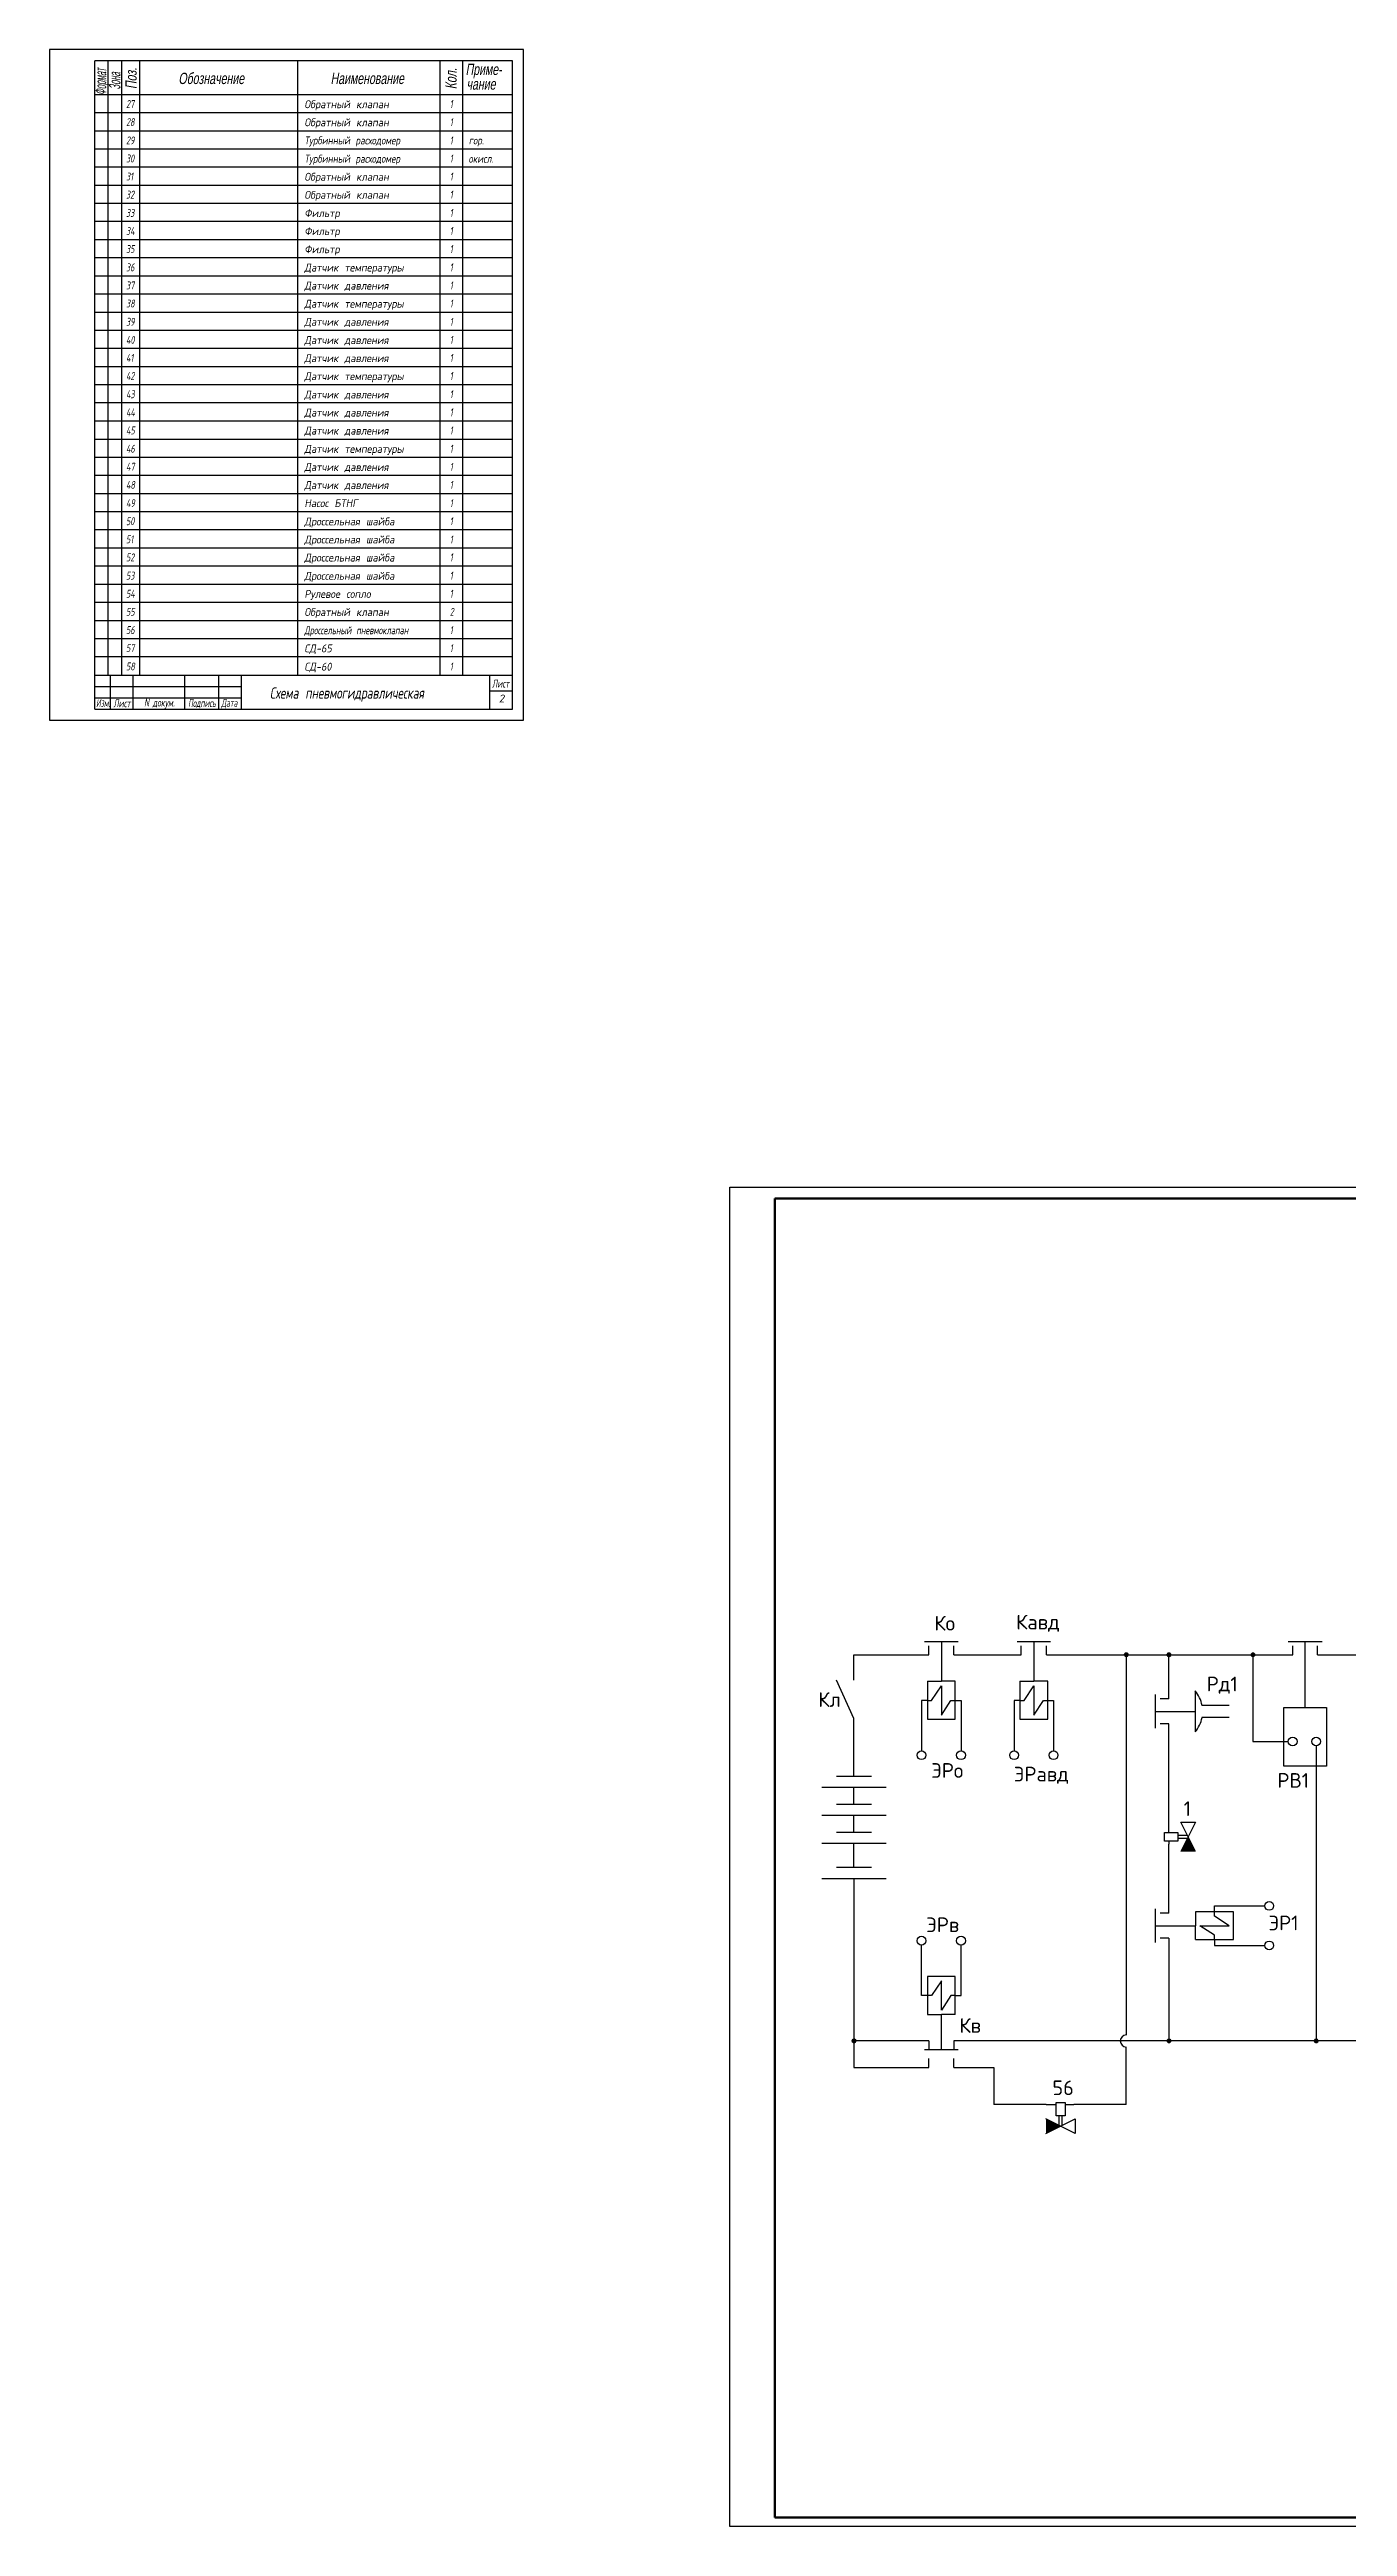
# Model space of a CAD drawing. Extents: x 8 to 2272, y -2056 to -65.
# Drawn here: x 1130 to 1705, y -2052 to -956 of the extents above; entities that cross this region are included whole.
import ezdxf

# ---------------------------------------------------------------- set-up
doc = ezdxf.new("R2010")
doc.units = 0
doc.header["$MEASUREMENT"] = 0
doc.layers.get('0').update_dxf_attribs({"linetype": 'CONTINUOUS'})
for name, color, linetype in [('Layer2', 10, 'CONTINUOUS'), ('TEXT', 82, 'CONTINUOUS'), ('TITLE_BLOCK', 7, 'CONTINUOUS'), ('Рамка', 42, 'CONTINUOUS')]:
    doc.layers.add(name, color=color, linetype=linetype)
doc.styles.add('3.5', font='txt.shx', dxfattribs={"width": 0.7, "oblique": 10, "height": 3.5})
doc.styles.add('ST_5', font='w_russin.shx', dxfattribs={"width": 0.7, "oblique": 10, "height": 5})
doc.styles.get("Standard").update_dxf_attribs({"font": 'isocpeur.ttf', "oblique": 15, "height": 3.5})

# ---------------------------------------------------------------- blocks, each defined once
blk = doc.blocks.new('*U42')
at = {"linetype": 'Continuous'}
for points in [[(723.17, 490), (721.5, 492.5), (721.5, 487.5)], [(723.17, 490), (726.5, 490), (721.5, 492.5)], [(723.17, 490), (721.5, 487.5), (726.5, 490)]]:
    blk.add_solid(points, dxfattribs=at)
blk = doc.blocks.new('*U37')
at = {"linetype": 'Continuous'}
for points in [[(723.17, 490), (721.5, 492.5), (721.5, 487.5)], [(723.17, 490), (726.5, 490), (721.5, 492.5)], [(723.17, 490), (721.5, 487.5), (726.5, 490)]]:
    blk.add_solid(points, dxfattribs=at)

msp = doc.modelspace()

# ---------------------------------------------------------------- hatches: boundary and pattern name
h = msp.add_hatch()
h.set_pattern_fill('ANSI37', color=256, scale=0.325, style=0)
h.set_pattern_definition([(45, (1317.183324, 480.139922), (-0.028726213, 0.028726213), []), (135, (1317.183324, 480.139922), (-0.028726213, -0.028726213), [])])
h.paths.add_polyline_path([(1607.4, -1666.5, 1), (1605.8, -1666.5, 1)])
h = msp.add_hatch()
h.set_pattern_fill('ANSI37', color=256, scale=0.325, style=0)
h.set_pattern_definition([(45, (1336.033324, 480.139922), (-0.028726213, 0.028726213), []), (135, (1336.033324, 480.139922), (-0.028726213, -0.028726213), [])])
h.paths.add_polyline_path([(1626.3, -1666.5, 1), (1624.7, -1666.5, 1)])
h = msp.add_hatch()
h.set_pattern_fill('ANSI37', color=256, scale=0.325, style=0)
h.set_pattern_definition([(45, (1373.31145, 480.139922), (-0.028726213, 0.028726213), []), (135, (1373.31145, 480.139922), (-0.028726213, -0.028726213), [])])
h.paths.add_polyline_path([(1663.5, -1666.5, 1), (1661.9, -1666.5, 1)])
h = msp.add_hatch()
h.set_pattern_fill('ANSI37', color=256, scale=0.325, style=0)
h.set_pattern_definition([(45, (1196.56978, 309.134243), (-0.028726213, 0.028726213), []), (135, (1196.56978, 309.134243), (-0.028726213, -0.028726213), [])])
h.paths.add_polyline_path([(1486.8, -1837.5, 1), (1485.2, -1837.5, 1)])
h = msp.add_hatch()
h.set_pattern_fill('ANSI37', color=256, scale=0.325, style=0)
h.set_pattern_definition([(45, (1336.033324, 309.133775), (-0.028726213, 0.028726213), []), (135, (1336.033324, 309.133775), (-0.028726213, -0.028726213), [])])
h.paths.add_polyline_path([(1626.3, -1837.5, 1), (1624.7, -1837.5, 1)])
h = msp.add_hatch()
h.set_pattern_fill('ANSI37', color=256, scale=0.325, style=0)
h.set_pattern_definition([(45, (1401.26145, 309.133775), (-0.028726213, 0.028726213), []), (135, (1401.26145, 309.133775), (-0.028726213, -0.028726213), [])])
h.paths.add_polyline_path([(1691.5, -1837.5, 1), (1689.9, -1837.5, 1)])

# ---------------------------------------------------------------- linework, layer by layer
for p, q in [((1486, -1677.8), (1486, -1666.5)), ((1486, -1666.5), (1519.1, -1666.5)), ((1517.2, -1660.7), (1532.1, -1660.7)), ((1519.1, -1666.5), (1519.1, -1662.6)), ((1524.7, -1660.7), (1524.7, -1678.2)), ((1530.2, -1666.5), (1530.2, -1662.6)), ((1530.2, -1666.5), (1560.1, -1666.5)), ((1558.2, -1660.7), (1573.1, -1660.7)), ((1560.1, -1666.5), (1560.1, -1662.6)), ((1565.7, -1660.7), (1565.7, -1678.2)), ((1571.2, -1666.5), (1571.2, -1662.6)), ((1571.2, -1666.5), (1625.5, -1666.5)), ((1606.6, -1666.5), (1606.6, -1834.9)), ((1625.5, -1666.5), (1680.3, -1666.5)), ((1625.5, -1686), (1625.5, -1666.5)), ((1662.7, -1666.5), (1662.7, -1704.9)), ((1678.3, -1660.7), (1693.3, -1660.7)), ((1680.3, -1666.5), (1680.3, -1662.6)), ((1685.8, -1689.9), (1685.8, -1660.7)), ((1691.3, -1666.5), (1691.3, -1662.6)), ((1691.3, -1666.5), (1770.1, -1666.5)), ((1486, -1694.7), (1478.2, -1677.8)), ((1518.5, -1686.7), (1515.9, -1686.7)), ((1515.9, -1686.7), (1515.9, -1709)), ((1518.5, -1678.2), (1524.7, -1678.2)), ((1518.5, -1678.2), (1518.5, -1695.1)), ((1518.5, -1686.7), (1520.4, -1686.7)), ((1520.4, -1686.7), (1524.7, -1680.2)), ((1530.8, -1678.2), (1524.7, -1678.2)), ((1524.7, -1680.2), (1524.7, -1693.2)), ((1524.7, -1693.2), (1528.9, -1686.7)), ((1528.9, -1686.7), (1530.8, -1686.7)), ((1530.8, -1695.1), (1530.8, -1678.2)), ((1530.8, -1686.7), (1533.4, -1686.7)), ((1533.4, -1686.7), (1533.4, -1709)), ((1559.5, -1686.7), (1556.9, -1686.7)), ((1556.9, -1686.7), (1556.9, -1709)), ((1559.5, -1678.2), (1559.5, -1695.1)), ((1559.5, -1678.2), (1565.7, -1678.2)), ((1559.5, -1686.7), (1561.4, -1686.7)), ((1561.4, -1686.7), (1565.7, -1680.2)), ((1571.8, -1678.2), (1565.7, -1678.2)), ((1565.7, -1680.2), (1565.7, -1693.2)), ((1565.7, -1693.2), (1569.9, -1686.7)), ((1569.9, -1686.7), (1571.8, -1686.7)), ((1571.8, -1695.1), (1571.8, -1678.2)), ((1571.8, -1686.7), (1574.4, -1686.7)), ((1574.4, -1686.7), (1574.4, -1709)), ((1619.6, -1699), (1619.6, -1684.1)), ((1625.5, -1686), (1621.6, -1686)), ((1637.2, -1700.6), (1637.2, -1682.5)), ((1486, -1720.3), (1486, -1694.7)), ((1518.5, -1695.1), (1530.8, -1695.1)), ((1559.5, -1695.1), (1571.8, -1695.1)), ((1619.6, -1691.6), (1637.2, -1691.6)), ((1625.5, -1697.1), (1621.6, -1697.1)), ((1625.5, -1743.9), (1625.5, -1697.1)), ((1640.1, -1688.9), (1652.1, -1688.9)), ((1640.1, -1694.2), (1652.1, -1694.2)), ((1662.7, -1704.9), (1678.3, -1704.9)), ((1690.7, -1706.8), (1690.7, -1837.5)), ((1478.2, -1720.3), (1493.7, -1720.3)), ((1471.7, -1725.2), (1500.3, -1725.2)), ((1478.2, -1732.7), (1493.7, -1732.7)), ((1486, -1732.7), (1486, -1725.2)), ((1471.7, -1737.6), (1500.3, -1737.6)), ((1486, -1745), (1486, -1737.6)), ((1630.7, -1740.6), (1637.2, -1740.6)), ((1637.2, -1740.6), (1630.7, -1753.6)), ((1637.2, -1753.6), (1630.7, -1740.6)), ((1471.7, -1749.9), (1500.3, -1749.9)), ((1478.2, -1745), (1493.7, -1745)), ((1486, -1760.6), (1486, -1749.9)), ((1623.5, -1749.1), (1623.5, -1745.2)), ((1623.5, -1745.2), (1629.4, -1745.2)), ((1629.4, -1749.1), (1623.5, -1749.1)), ((1625.5, -1745.2), (1625.5, -1743.9)), ((1625.5, -1749.1), (1625.5, -1750.4)), ((1625.5, -1780.9), (1625.5, -1750.4)), ((1629.4, -1745.2), (1629.4, -1746.5)), ((1633.6, -1746.5), (1629.4, -1746.5)), ((1629.4, -1746.5), (1629.4, -1749.1)), ((1633.6, -1747.8), (1629.4, -1747.8)), ((1471.7, -1765.5), (1500.3, -1765.5)), ((1478.2, -1760.6), (1493.7, -1760.6)), ((1486, -1765.5), (1486, -1849.2)), ((1619.6, -1793.9), (1619.6, -1779)), ((1619.6, -1786.5), (1637.2, -1786.5)), ((1625.5, -1780.9), (1621.6, -1780.9)), ((1654.1, -1780.3), (1637.2, -1780.3)), ((1637.2, -1780.3), (1637.2, -1786.5)), ((1637.2, -1792.6), (1637.2, -1786.5)), ((1645.6, -1790.7), (1639.1, -1786.5)), ((1639.1, -1786.5), (1652.1, -1786.5)), ((1645.6, -1780.3), (1645.6, -1777.7)), ((1645.6, -1777.7), (1667.9, -1777.7)), ((1645.6, -1782.2), (1645.6, -1780.3)), ((1652.1, -1786.5), (1645.6, -1782.2)), ((1654.1, -1792.6), (1654.1, -1780.3)), ((1515.9, -1817.4), (1515.9, -1795.1)), ((1533.4, -1817.4), (1533.4, -1795.1)), ((1625.5, -1792), (1621.6, -1792)), ((1625.5, -1792), (1625.5, -1837.5)), ((1637.2, -1792.6), (1654.1, -1792.6)), ((1645.6, -1792.6), (1645.6, -1790.7)), ((1645.6, -1792.6), (1645.6, -1795.2)), ((1645.6, -1795.2), (1667.9, -1795.2)), ((1530.8, -1808.9), (1518.5, -1808.9)), ((1518.5, -1808.9), (1518.5, -1825.8)), ((1530.8, -1825.8), (1530.8, -1808.9)), ((1518.5, -1817.4), (1515.9, -1817.4)), ((1520.4, -1817.4), (1518.5, -1817.4)), ((1524.7, -1810.9), (1520.4, -1817.4)), ((1524.7, -1823.9), (1524.7, -1810.9)), ((1528.9, -1817.4), (1524.7, -1823.9)), ((1530.8, -1817.4), (1528.9, -1817.4)), ((1530.8, -1817.4), (1533.4, -1817.4)), ((1518.5, -1825.8), (1524.7, -1825.8)), ((1530.8, -1825.8), (1524.7, -1825.8)), ((1524.7, -1841.4), (1524.7, -1825.8)), ((1519.1, -1837.5), (1486, -1837.5)), ((1532.1, -1841.4), (1517.2, -1841.4)), ((1519.1, -1837.5), (1519.1, -1841.4)), ((1530.2, -1837.5), (1530.2, -1841.4)), ((2131.2, -1837.5), (1530.2, -1837.5)), ((1606.6, -1865.7), (1606.6, -1840.2)), ((1486, -1849.2), (1519.1, -1849.2)), ((1519.1, -1849.2), (1519.1, -1845.3)), ((1530.2, -1849.2), (1530.2, -1845.3)), ((1530.2, -1849.2), (1547.9, -1849.2)), ((1547.9, -1849.2), (1547.9, -1865.7)), ((1571.1, -1865.7), (1547.9, -1865.7)), ((1584, -1878.5), (1571, -1872)), ((1571, -1878.5), (1584, -1872)), ((1571.1, -1865.7), (1575.6, -1865.7)), ((1575.6, -1864.8), (1579.5, -1864.8)), ((1575.6, -1870.7), (1575.6, -1864.8)), ((1578.2, -1870.7), (1575.6, -1870.7)), ((1576.9, -1874.9), (1576.9, -1870.7)), ((1579.5, -1870.7), (1578.2, -1870.7)), ((1578.2, -1874.9), (1578.2, -1870.7)), ((1579.5, -1864.8), (1579.5, -1870.7)), ((1579.5, -1865.7), (1583.4, -1865.7)), ((1606.6, -1865.7), (1583.4, -1865.7)), ((1584, -1872), (1584, -1878.5))]:
    msp.add_line(p, q)
msp.add_lwpolyline([(1676.4, -1715.9), (1676.4, -1689.9), (1695.2, -1689.9), (1695.2, -1715.9)], close=True)
for centre, radius in [((1606.6, -1666.5), 0.8), ((1625.5, -1666.5), 0.8), ((1662.7, -1666.5), 0.8), ((1515.9, -1711), 1.95), ((1533.4, -1711), 1.95), ((1556.9, -1711), 1.95), ((1574.4, -1711), 1.95), ((1680.3, -1704.9), 1.95), ((1690.7, -1704.9), 1.95), ((1669.9, -1777.7), 1.95), ((1515.9, -1793.1), 1.95), ((1533.4, -1793.1), 1.95), ((1669.9, -1795.2), 1.95), ((1486, -1837.5), 0.8), ((1625.5, -1837.5), 0.8), ((1690.7, -1837.5), 0.8)]:
    msp.add_circle(centre, radius)
for centre, radius, start, end in [((1626.1, -1691.6), 14.3, 10.8328, 39.4725), ((1626.1, -1691.6), 14.3, 320.5275, 349.1672), ((1606.6, -1837.5), 2.68, 90, 270)]:
    msp.add_arc(centre, radius, start, end)
at = {"layer": 'Layer2'}
msp.add_lwpolyline([(1431, -1459.5), (2272, -1459.5), (2272, -2052.5), (1431, -2052.5)], close=True, dxfattribs=at)
at = {"layer": 'TITLE_BLOCK'}
for p, q in [((1129.7, -955.8), (1129.7, -1252.8)), ((1339.7, -955.8), (1129.7, -955.8)), ((1149.7, -1247.8), (1149.7, -960.8)), ((1334.7, -960.8), (1149.7, -960.8)), ((1155.7, -1232.8), (1155.7, -960.8)), ((1161.7, -1232.8), (1161.7, -960.8)), ((1169.7, -1232.8), (1169.7, -960.8)), ((1239.7, -1232.8), (1239.7, -960.8)), ((1302.7, -1232.8), (1302.7, -960.8)), ((1312.7, -1232.8), (1312.7, -960.8)), ((1334.7, -1247.8), (1334.7, -960.8)), ((1339.7, -1252.8), (1339.7, -955.8)), ((1334.7, -975.8), (1149.7, -975.8)), ((1334.7, -983.8), (1149.7, -983.8)), ((1334.7, -991.9), (1149.7, -991.9)), ((1334.7, -999.9), (1149.7, -999.9)), ((1334.7, -1007.9), (1149.7, -1007.9)), ((1334.7, -1016), (1149.7, -1016)), ((1334.7, -1024), (1149.7, -1024)), ((1334.7, -1032), (1149.7, -1032)), ((1334.7, -1040.1), (1149.7, -1040.1)), ((1334.7, -1048.1), (1149.7, -1048.1)), ((1334.7, -1056.1), (1149.7, -1056.1)), ((1334.7, -1064.1), (1149.7, -1064.1)), ((1334.7, -1072.2), (1149.7, -1072.2)), ((1334.7, -1080.2), (1149.7, -1080.2)), ((1334.7, -1088.2), (1149.7, -1088.2)), ((1334.7, -1096.3), (1149.7, -1096.3)), ((1334.7, -1104.3), (1149.7, -1104.3)), ((1334.7, -1112.3), (1149.7, -1112.3)), ((1334.7, -1120.4), (1149.7, -1120.4)), ((1334.7, -1128.4), (1149.7, -1128.4)), ((1334.7, -1136.4), (1149.7, -1136.4)), ((1334.7, -1144.4), (1149.7, -1144.4)), ((1334.7, -1152.5), (1149.7, -1152.5)), ((1334.7, -1160.5), (1149.7, -1160.5)), ((1334.7, -1168.5), (1149.7, -1168.5)), ((1334.7, -1176.6), (1149.7, -1176.6)), ((1334.7, -1184.6), (1149.7, -1184.6)), ((1334.7, -1192.6), (1149.7, -1192.6)), ((1334.7, -1200.7), (1149.7, -1200.7)), ((1334.7, -1208.7), (1149.7, -1208.7)), ((1334.7, -1216.7), (1149.7, -1216.7)), ((1334.7, -1224.7), (1149.7, -1224.7)), ((1149.7, -1232.8), (1334.7, -1232.8)), ((1149.7, -1237.8), (1214.7, -1237.8)), ((1156.7, -1247.8), (1156.7, -1232.8)), ((1166.7, -1247.8), (1166.7, -1232.8)), ((1189.7, -1247.8), (1189.7, -1232.8)), ((1204.7, -1247.8), (1204.7, -1232.8)), ((1214.7, -1247.8), (1214.7, -1232.8)), ((1324.7, -1247.8), (1324.7, -1232.8)), ((1149.7, -1242.8), (1214.7, -1242.8)), ((1149.7, -1247.8), (1334.7, -1247.8)), ((1324.7, -1239.8), (1334.7, -1239.8)), ((1129.7, -1252.8), (1339.7, -1252.8))]:
    msp.add_line(p, q, dxfattribs=at)
at = {"layer": 'Рамка', "lineweight": 60}
for p, q in [((2266, -1464.5), (1451, -1464.5)), ((1451, -1464.5), (1451, -2048.5)), ((1451, -2048.5), (2266, -2048.5))]:
    msp.add_line(p, q, dxfattribs=at)

# ---------------------------------------------------------------- block references
at = {"linetype": 'Continuous', "xscale": 1.3, "yscale": 1.3, "zscale": 1.3, "rotation": 90}
msp.add_blockref('*U37', (2270.9, -2691.6), dxfattribs=at)
at = {"linetype": 'Continuous', "xscale": 1.3, "yscale": 1.3, "zscale": 1.3}
msp.add_blockref('*U42', (633.1, -2512.2), dxfattribs=at)

# ---------------------------------------------------------------- texts
for s, p in [('Ко', (1521.6, -1655.8)), ('Кавд', (1557.8, -1655.3)), ('Рд1', (1642.2, -1682.7)), ('Кл', (1470.2, -1689.6)), ('ЭРо', (1520.2, -1721)), ('ЭРавд', (1556.8, -1722.6)), ('РВ1', (1673.5, -1725.4)), ('1', (1632, -1737.9)), ('ЭРв', (1518, -1789.3)), ('ЭР1', (1669.6, -1788.5)), ('Кв', (1532.7, -1833.9)), ('56', (1573.9, -1861.5))]:
    msp.add_text(s, height=6.5).set_placement(p)
at = {"layer": 'TEXT', "style": '3.5', "oblique": 10}
for s, height, width, p in [('27', 3.5, 0.7, (1163.6, -981.7)), ('28', 3.5, 0.7, (1163.6, -989.7)), ('Обратный клапан', 3.5, 0.9, (1242.6, -981.8)), ('Обратный клапан', 3.5, 0.9, (1242.6, -989.8)), ('1', 3.5, 0.7, (1307, -981.7)), ('1', 3.5, 0.7, (1307, -981.7)), ('1', 3.5, 0.7, (1307, -989.7)), ('29', 3.5, 0.7, (1163.6, -997.8)), ('Турбинный расходомер ', 3.5, 0.8, (1242.6, -997.8)), ('1', 3.5, 0.7, (1307, -997.8)), ('гор.', 3.5, 0.8, (1315.4, -997.8)), ('30', 3.5, 0.7, (1163.6, -1005.8)), ('Турбинный расходомер', 3.5, 0.8, (1242.6, -1005.9)), ('1', 3.5, 0.7, (1307, -1005.8)), ('окисл.', 3.5, 0.8, (1315.3, -1005.9)), ('31', 3.5, 0.7, (1163.6, -1013.8)), ('32', 3.5, 0.7, (1163.6, -1021.8)), ('Обратный клапан', 3.5, 0.9, (1242.6, -1013.9)), ('Обратный клапан', 3.5, 0.9, (1242.6, -1021.9)), ('1', 3.5, 0.7, (1307, -1013.8)), ('1', 3.5, 0.7, (1307, -1021.8)), ('33', 3.5, 0.7, (1163.6, -1029.9)), ('Фильтр', 3.5, 0.9, (1242.6, -1030)), ('1', 3.5, 0.7, (1307, -1029.9)), ('34', 3.5, 0.7, (1163.6, -1037.9)), ('Фильтр', 3.5, 0.9, (1242.6, -1038)), ('1', 3.5, 0.7, (1307, -1037.9)), ('35', 3.5, 0.7, (1163.6, -1045.9)), ('36', 3.5, 0.7, (1163.6, -1054)), ('Датчик температуры', 3.5, 0.9, (1242.6, -1054.1)), ('Фильтр', 3.5, 0.9, (1242.6, -1046)), ('1', 3.5, 0.7, (1307, -1045.9)), ('1', 3.5, 0.7, (1307, -1054)), ('37', 3.5, 0.7, (1163.6, -1062)), ('Датчик давления', 3.5, 0.9, (1242.6, -1062.1)), ('1', 3.5, 0.7, (1307, -1062)), ('38', 3.5, 0.7, (1163.6, -1070)), ('39', 3.5, 0.7, (1163.6, -1078.1)), ('Датчик температуры', 3.5, 0.9, (1242.6, -1070.1)), ('Датчик давления', 3.5, 0.9, (1242.6, -1078.1)), ('1', 3.5, 0.7, (1307, -1070)), ('1', 3.5, 0.7, (1307, -1078.1)), ('40', 3.5, 0.7, (1163.6, -1086.1)), ('Датчик давления', 3.5, 0.9, (1242.6, -1086.2)), ('1', 3.5, 0.7, (1307, -1086.1)), ('41', 3.5, 0.7, (1163.6, -1094.1)), ('Датчик давления', 3.5, 0.9, (1242.6, -1094.2)), ('1', 3.5, 0.7, (1307, -1094.1)), ('42', 3.5, 0.7, (1163.6, -1102.1)), ('43', 3.5, 0.7, (1163.6, -1110.2)), ('Датчик температуры', 3.5, 0.9, (1242.6, -1102.2)), ('Датчик давления', 3.5, 0.9, (1242.6, -1110.3)), ('1', 3.5, 0.7, (1307, -1102.1)), ('1', 3.5, 0.7, (1307, -1110.2)), ('44', 3.5, 0.7, (1163.6, -1118.2)), ('Датчик давления', 3.5, 0.9, (1242.6, -1118.3)), ('1', 3.5, 0.7, (1307, -1118.2)), ('45', 3.5, 0.7, (1163.6, -1126.2)), ('Датчик давления', 3.5, 0.9, (1242.6, -1126.3)), ('1', 3.5, 0.7, (1307, -1126.2)), ('46', 3.5, 0.7, (1163.6, -1134.3)), ('47', 3.5, 0.7, (1163.6, -1142.3)), ('Датчик температуры', 3.5, 0.9, (1242.6, -1134.4)), ('Датчик давления', 3.5, 0.9, (1242.6, -1142.4)), ('1', 3.5, 0.7, (1307, -1134.3)), ('1', 3.5, 0.7, (1307, -1142.3)), ('48', 3.5, 0.7, (1163.6, -1150.3)), ('Датчик давления', 3.5, 0.9, (1242.6, -1150.4)), ('1', 3.5, 0.7, (1307, -1150.3)), ('49', 3.5, 0.7, (1163.6, -1158.4)), ('Насос БТНГ', 3.5, 0.9, (1242.6, -1158.4)), ('1', 3.5, 0.7, (1307, -1158.4)), ('50', 3.5, 0.7, (1163.6, -1166.4)), ('51', 3.5, 0.7, (1163.6, -1174.4)), ('Дроссельная шайба', 3.5, 0.9, (1242.6, -1166.5)), ('Дроссельная шайба', 3.5, 0.9, (1242.6, -1174.5)), ('1', 3.5, 0.7, (1307, -1166.4)), ('1', 3.5, 0.7, (1307, -1174.5)), ('52', 3.5, 0.7, (1163.6, -1182.4)), ('Дроссельная шайба', 3.5, 0.9, (1242.6, -1182.5)), ('1', 3.5, 0.7, (1307, -1182.4)), ('53', 3.5, 0.7, (1163.6, -1190.5)), ('54', 3.5, 0.7, (1163.6, -1198.5)), ('Дроссельная шайба', 3.5, 0.9, (1242.6, -1190.6)), ('Рулевое сопло', 3.5, 0.9, (1242.6, -1198.6)), ('1', 3.5, 0.7, (1307, -1190.5)), ('1', 3.5, 0.7, (1307, -1198.5)), ('55', 3.5, 0.7, (1163.6, -1206.5)), ('Обратный клапан ', 3.5, 0.9, (1242.6, -1206.6)), ('2', 3.5, 0.7, (1307, -1206.5)), ('56', 3.5, 0.7, (1163.6, -1214.6)), ('Дроссельный пневмоклапан', 3.5, 0.7, (1242.6, -1214.7)), ('1', 3.5, 0.7, (1307, -1214.6)), ('57', 3.5, 0.7, (1163.6, -1222.6)), ('58', 3.5, 0.7, (1163.6, -1230.7)), ('СД-65', 3.5, 0.9, (1242.6, -1222.7)), ('СД-60', 3.5, 0.9, (1242.6, -1230.8)), ('1', 3.5, 0.7, (1307, -1222.6)), ('1', 3.5, 0.7, (1307, -1230.7)), ('Схема пневмогидравлическая', 5, 0.7, (1227.3, -1243.2))]:
    msp.add_text(s, height=height, dxfattribs=dict(at, width=width)).set_placement(p)
msp.add_text('2', height=3.5, dxfattribs=at).set_placement((1328.7, -1244.9))
at = {"layer": 'TITLE_BLOCK', "style": 'ST_5', "oblique": 10}
for s, width, p in [('Формат', 0.45, (1154.8, -975.9)), ('Поз.', 0.7, (1168.3, -973.3)), ('Кол.', 0.7, (1310, -973.4)), ('Зона', 0.5, (1161.1, -973.5))]:
    msp.add_text(s, height=5, rotation=90, dxfattribs=dict(at, width=width)).set_placement(p)
at = {"layer": 'TITLE_BLOCK', "style": 'ST_5', "oblique": 10, "width": 0.7}
for s, p in [('Приме-', (1314, -967.1)), ('Обозначение', (1186.8, -971.1)), ('Наименование', (1254.2, -971.1)), ('чание', (1314.4, -973.6))]:
    msp.add_text(s, height=5, dxfattribs=at).set_placement(p)
at = {"layer": 'TITLE_BLOCK', "oblique": 10}
for s, width, p in [('Лист', 0.6, (1325.7, -1238.3)), ('Изм.', 0.56, (1150.3, -1246.9)), ('Лист', 0.6, (1158, -1247)), ('N докум.', 0.6, (1171.6, -1246.7)), ('Подпись', 0.56, (1191.1, -1246.9)), ('Дата', 0.56, (1205.8, -1246.8))]:
    msp.add_text(s, height=3.5, dxfattribs=dict(at, width=width)).set_placement(p)

doc.saveas('drawing.dxf')
